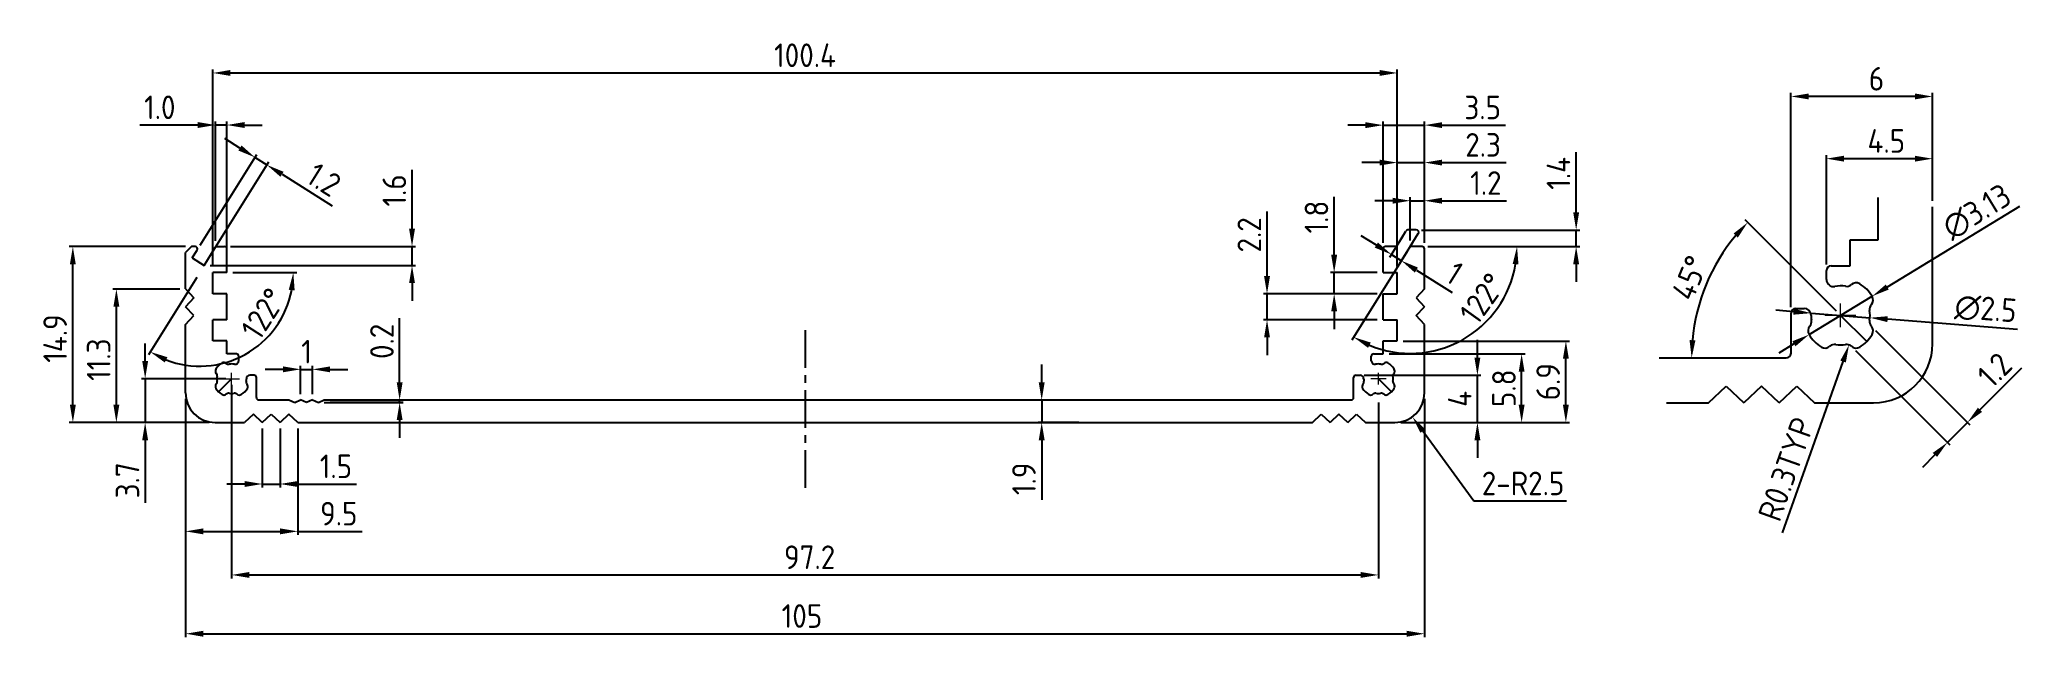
# Model space of a CAD drawing. Header units: millimetres. Extents: x 115 to 283, y 144 to 195.
import ezdxf

# ---------------------------------------------------------------- set-up
doc = ezdxf.new("R2010")
doc.units = ezdxf.units.MM
doc.header["$LTSCALE"] = 0.1
doc.linetypes.add('CENTER', pattern=[50.8, 31.75, -6.35, 6.35, -6.35])
doc.layers.get('0').update_dxf_attribs({"lineweight": 25})
doc.layers.add('图层1', color=7, linetype='Continuous', lineweight=20)
doc.styles.get("Standard").update_dxf_attribs({"font": 'isocp2.shx'})
doc.dimstyles.new('比例1.5-1', dxfattribs={"dimtxt": 2, "dimasz": 1.5, "dimexe": 0.3, "dimexo": 0.5, "dimgap": 0.5, "dimtad": 1, "dimdec": 3, "dimdsep": 46, "dimtxsty": 'Standard', "dimcen": 0, "dimclrd": 5, "dimclre": 5, "dimadec": 3, "dimazin": 2, "dimtfac": 1, "dimtdec": 3, "dimtmove": 0, "dimatfit": 3, "dimfxl": 0, "dimarcsym": 0})
doc.dimstyles.new('比例1.5-1$3', dxfattribs={"dimtxt": 2, "dimasz": 1.5, "dimexe": 0.3, "dimexo": 0.5, "dimgap": 0.5, "dimtad": 1, "dimtih": 1, "dimtoh": 1, "dimdec": 3, "dimdsep": 46, "dimtxsty": 'Standard', "dimcen": 0, "dimclrd": 5, "dimclre": 5, "dimadec": 3, "dimazin": 2, "dimtfac": 1, "dimtdec": 3, "dimtmove": 0, "dimatfit": 3, "dimfxl": 0, "dimarcsym": 0})
doc.dimstyles.new('比例1.5-1$4', dxfattribs={"dimtxt": 2, "dimasz": 1.5, "dimexe": 0.3, "dimexo": 0.5, "dimgap": 0.5, "dimtad": 1, "dimtih": 1, "dimtoh": 1, "dimdec": 3, "dimdsep": 46, "dimtxsty": 'Standard', "dimcen": 0, "dimclrd": 5, "dimclre": 5, "dimadec": 3, "dimazin": 2, "dimtfac": 1, "dimtdec": 3, "dimtofl": 0, "dimtmove": 0, "dimatfit": 3, "dimfxl": 0, "dimarcsym": 0})

# ---------------------------------------------------------------- blocks, each defined once
blk = doc.blocks.new('*D1')
at = {"layer": 'Defpoints', "color": 0}
for p in [(127, 165.02), (232, 165.02), (232, 144.63)]:
    blk.add_point(p, dxfattribs=at)
at = {"layer": '图层1', "color": 5, "lineweight": -2}
for p, q in [((127, 164.52), (127, 144.33)), ((232, 164.52), (232, 144.33)), ((128.5, 144.63), (230.5, 144.63))]:
    blk.add_line(p, q, dxfattribs=at)
at = {"layer": '图层1', "color": 5}
for points in [[(128.5, 144.88), (128.5, 144.38), (127, 144.63)], [(230.5, 144.88), (230.5, 144.38), (232, 144.63)]]:
    blk.add_solid(points, dxfattribs=at)
at = {"layer": '图层1', "color": 0, "insert": (179.24, 146.13), "char_height": 2, "attachment_point": 5}
blk.add_mtext('105', dxfattribs=at)
blk = doc.blocks.new('*D2')
at = {"layer": 'Defpoints', "color": 0}
for p in [(130.9, 166.22), (228.1, 164.72), (228.1, 149.61)]:
    blk.add_point(p, dxfattribs=at)
at = {"layer": '图层1', "color": 5, "lineweight": -2}
for p, q in [((130.9, 165.72), (130.9, 149.31)), ((228.1, 164.22), (228.1, 149.31)), ((132.4, 149.61), (226.6, 149.61))]:
    blk.add_line(p, q, dxfattribs=at)
at = {"layer": '图层1', "color": 5}
for points in [[(132.4, 149.86), (132.4, 149.36), (130.9, 149.61)], [(226.6, 149.86), (226.6, 149.36), (228.1, 149.61)]]:
    blk.add_solid(points, dxfattribs=at)
at = {"layer": '图层1', "color": 0, "insert": (179.89, 151.11), "char_height": 2, "attachment_point": 5}
blk.add_mtext('97.2', dxfattribs=at)
blk = doc.blocks.new('*D3')
at = {"layer": 'Defpoints', "color": 0}
for p in [(123.57, 166.22), (130.9, 166.22), (129.5, 162.52)]:
    blk.add_point(p, dxfattribs=at)
at = {"layer": '图层1', "color": 5, "lineweight": -2}
for p, q in [((123.57, 167.72), (123.57, 169.22)), ((130.4, 166.22), (123.27, 166.22)), ((123.57, 166.22), (123.57, 162.52)), ((129, 162.52), (123.27, 162.52)), ((123.57, 161.02), (123.57, 155.72))]:
    blk.add_line(p, q, dxfattribs=at)
at = {"layer": '图层1', "color": 5}
for points in [[(123.32, 167.72), (123.82, 167.72), (123.57, 166.22)], [(123.32, 161.02), (123.82, 161.02), (123.57, 162.52)]]:
    blk.add_solid(points, dxfattribs=at)
at = {"layer": '图层1', "color": 0, "insert": (122.07, 157.62), "char_height": 2, "attachment_point": 5, "rotation": 90}
blk.add_mtext('3.7', dxfattribs=at)
blk = doc.blocks.new('*D4')
at = {"layer": 'Defpoints', "color": 0}
for p in [(121.13, 173.82), (127, 173.82), (129.5, 162.52)]:
    blk.add_point(p, dxfattribs=at)
at = {"layer": '图层1', "color": 5, "lineweight": -2}
for p, q in [((126.5, 173.82), (120.83, 173.82)), ((121.13, 164.02), (121.13, 172.32)), ((129, 162.52), (120.83, 162.52))]:
    blk.add_line(p, q, dxfattribs=at)
at = {"layer": '图层1', "color": 5}
for points in [[(120.88, 172.32), (121.38, 172.32), (121.13, 173.82)], [(120.88, 164.02), (121.38, 164.02), (121.13, 162.52)]]:
    blk.add_solid(points, dxfattribs=at)
at = {"layer": '图层1', "color": 0, "insert": (119.63, 167.84), "char_height": 2, "attachment_point": 5, "rotation": 90}
blk.add_mtext('11.3', dxfattribs=at)
blk = doc.blocks.new('*D5')
at = {"layer": 'Defpoints', "color": 0}
for p in [(117.44, 177.42), (127.5, 177.42), (129.5, 162.52)]:
    blk.add_point(p, dxfattribs=at)
at = {"layer": '图层1', "color": 5, "lineweight": -2}
for p, q in [((127, 177.42), (117.14, 177.42)), ((117.44, 164.02), (117.44, 175.92)), ((129, 162.52), (117.14, 162.52))]:
    blk.add_line(p, q, dxfattribs=at)
at = {"layer": '图层1', "color": 5}
for points in [[(117.19, 175.92), (117.69, 175.92), (117.44, 177.42)], [(117.19, 164.02), (117.69, 164.02), (117.44, 162.52)]]:
    blk.add_solid(points, dxfattribs=at)
at = {"layer": '图层1', "color": 0, "insert": (115.94, 169.63), "char_height": 2, "attachment_point": 5, "rotation": 90}
blk.add_mtext('14.9', dxfattribs=at)
blk = doc.blocks.new('*D6')
at = {"layer": 'Defpoints', "color": 0}
for p in [(129.52, 187.71), (129.52, 177.4), (130.5, 175.22)]:
    blk.add_point(p, dxfattribs=at)
at = {"layer": '图层1', "color": 5, "lineweight": -2}
for p, q in [((128.02, 187.71), (123.11, 187.71)), ((129.52, 177.9), (129.52, 188.01)), ((130.5, 187.71), (129.52, 187.71)), ((130.5, 175.72), (130.5, 188.01)), ((132, 187.71), (133.5, 187.71))]:
    blk.add_line(p, q, dxfattribs=at)
at = {"layer": '图层1', "color": 5}
for points in [[(128.02, 187.96), (128.02, 187.46), (129.52, 187.71)], [(132, 187.96), (132, 187.46), (130.5, 187.71)]]:
    blk.add_solid(points, dxfattribs=at)
at = {"layer": '图层1', "color": 0, "insert": (124.81, 189.21), "char_height": 2, "attachment_point": 5}
blk.add_mtext('1.0', dxfattribs=at)
blk = doc.blocks.new('*D7')
at = {"layer": 'Defpoints', "color": 0}
for p in [(130.3, 177.42), (128.58, 175.82), (146.19, 175.82)]:
    blk.add_point(p, dxfattribs=at)
at = {"layer": '图层1', "color": 5, "lineweight": -2}
for p, q in [((146.19, 178.92), (146.19, 183.92)), ((130.8, 177.42), (146.49, 177.42)), ((146.19, 175.82), (146.19, 177.42)), ((129.08, 175.82), (146.49, 175.82)), ((146.19, 174.32), (146.19, 172.82))]:
    blk.add_line(p, q, dxfattribs=at)
at = {"layer": '图层1', "color": 5}
for points in [[(145.94, 178.92), (146.44, 178.92), (146.19, 177.42)], [(145.94, 174.32), (146.44, 174.32), (146.19, 175.82)]]:
    blk.add_solid(points, dxfattribs=at)
at = {"layer": '图层1', "color": 0, "insert": (144.69, 182.17), "char_height": 2, "attachment_point": 5, "rotation": 90}
blk.add_mtext('1.6', dxfattribs=at)
blk = doc.blocks.new('*D8')
at = {"layer": 'Defpoints', "color": 0}
for p in [(129.52, 177.33), (128.58, 175.82), (129.3, 175.22), (130.5, 175.22), (129.4, 167.38)]:
    blk.add_point(p, dxfattribs=at)
at = {"layer": '图层1', "color": 5, "lineweight": -2}
for p, q in [((131, 175.22), (136.43, 175.22)), ((127.94, 174.8), (123.84, 168.24))]:
    blk.add_line(p, q, dxfattribs=at)
blk.add_arc((128.2, 175.22), 7.93, 248.8522, 349.1478, dxfattribs=at)
at = {"layer": '图层1', "color": 5}
for points in [[(135.74, 173.76), (136.24, 173.71), (136.13, 175.22)], [(125.23, 167.6), (125.45, 168.05), (124, 168.5)]]:
    blk.add_solid(points, dxfattribs=at)
at = {"layer": '图层1', "color": 0, "insert": (133.6, 171.73), "char_height": 2, "attachment_point": 5, "rotation": 57.1287}
blk.add_mtext('122°', dxfattribs=at)
blk = doc.blocks.new('*D9')
at = {"layer": 'Defpoints', "color": 0}
for p in [(133.89, 184.33), (127.97, 177.12), (128.99, 176.48)]:
    blk.add_point(p, dxfattribs=at)
at = {"layer": '图层1', "color": 5, "lineweight": -2}
for p, q in [((128.23, 177.54), (133.03, 185.22)), ((131.6, 185.76), (130.33, 186.56)), ((129.25, 176.91), (134.05, 184.59)), ((132.88, 184.97), (133.89, 184.33)), ((135.17, 183.54), (139.42, 180.88))]:
    blk.add_line(p, q, dxfattribs=at)
at = {"layer": '图层1', "color": 5}
for points in [[(131.74, 185.98), (131.47, 185.55), (132.88, 184.97)], [(135.3, 183.75), (135.03, 183.33), (133.89, 184.33)]]:
    blk.add_solid(points, dxfattribs=at)
at = {"layer": '图层1', "color": 0, "insert": (138.72, 183.08), "char_height": 2, "attachment_point": 5, "rotation": 328}
blk.add_mtext('1.2', dxfattribs=at)
blk = doc.blocks.new('*D10')
at = {"layer": 'Defpoints', "color": 0}
for p in [(127, 165.02), (136.5, 162.52), (136.5, 153.3)]:
    blk.add_point(p, dxfattribs=at)
at = {"layer": '图层1', "color": 5, "lineweight": -2}
for p, q in [((127, 164.52), (127, 153)), ((136.5, 162.02), (136.5, 153)), ((128.5, 153.3), (135, 153.3)), ((136.5, 153.3), (141.97, 153.3))]:
    blk.add_line(p, q, dxfattribs=at)
at = {"layer": '图层1', "color": 5}
for points in [[(128.5, 153.55), (128.5, 153.05), (127, 153.3)], [(135, 153.55), (135, 153.05), (136.5, 153.3)]]:
    blk.add_solid(points, dxfattribs=at)
at = {"layer": '图层1', "color": 0, "insert": (139.98, 154.8), "char_height": 2, "attachment_point": 5}
blk.add_mtext('9.5', dxfattribs=at)
blk = doc.blocks.new('*D11')
at = {"layer": 'Defpoints', "color": 0}
for p in [(133.5, 162.52), (135, 162.52), (135, 157.31)]:
    blk.add_point(p, dxfattribs=at)
at = {"layer": '图层1', "color": 5, "lineweight": -2}
for p, q in [((133.5, 162.02), (133.5, 157.01)), ((135, 162.02), (135, 157.01)), ((132, 157.31), (130.5, 157.31)), ((133.5, 157.31), (135, 157.31)), ((136.5, 157.31), (141.48, 157.31))]:
    blk.add_line(p, q, dxfattribs=at)
at = {"layer": '图层1', "color": 5}
for points in [[(132, 157.56), (132, 157.06), (133.5, 157.31)], [(136.5, 157.56), (136.5, 157.06), (135, 157.31)]]:
    blk.add_solid(points, dxfattribs=at)
at = {"layer": '图层1', "color": 0, "insert": (139.74, 158.81), "char_height": 2, "attachment_point": 5}
blk.add_mtext('1.5', dxfattribs=at)
blk = doc.blocks.new('*D12')
at = {"layer": 'Defpoints', "color": 0}
for p in [(226.39, 166.52), (236.49, 166.52), (229.5, 162.52)]:
    blk.add_point(p, dxfattribs=at)
at = {"layer": '图层1', "color": 5, "lineweight": -2}
for p, q in [((236.49, 168.02), (236.49, 169.52)), ((226.89, 166.52), (236.79, 166.52)), ((236.49, 162.52), (236.49, 166.52)), ((230, 162.52), (236.79, 162.52)), ((236.49, 161.02), (236.49, 159.52))]:
    blk.add_line(p, q, dxfattribs=at)
at = {"layer": '图层1', "color": 5}
for points in [[(236.24, 168.02), (236.74, 168.02), (236.49, 166.52)], [(236.24, 161.02), (236.74, 161.02), (236.49, 162.52)]]:
    blk.add_solid(points, dxfattribs=at)
at = {"layer": '图层1', "color": 0, "insert": (234.99, 164.52), "char_height": 2, "attachment_point": 5, "rotation": 90}
blk.add_mtext('4', dxfattribs=at)
blk = doc.blocks.new('*D13')
at = {"layer": 'Defpoints', "color": 0}
for p in [(228.5, 168.32), (240.24, 168.32), (229.5, 162.52)]:
    blk.add_point(p, dxfattribs=at)
at = {"layer": '图层1', "color": 5, "lineweight": -2}
for p, q in [((229, 168.32), (240.54, 168.32)), ((240.24, 164.02), (240.24, 166.82)), ((230, 162.52), (240.54, 162.52))]:
    blk.add_line(p, q, dxfattribs=at)
at = {"layer": '图层1', "color": 5}
for points in [[(239.99, 166.82), (240.49, 166.82), (240.24, 168.32)], [(239.99, 164.02), (240.49, 164.02), (240.24, 162.52)]]:
    blk.add_solid(points, dxfattribs=at)
at = {"layer": '图层1', "color": 0, "insert": (238.74, 165.42), "char_height": 2, "attachment_point": 5, "rotation": 90}
blk.add_mtext('5.8', dxfattribs=at)
blk = doc.blocks.new('*D14')
at = {"layer": 'Defpoints', "color": 0}
for p in [(229.7, 169.42), (243.99, 169.42), (229.5, 162.52)]:
    blk.add_point(p, dxfattribs=at)
at = {"layer": '图层1', "color": 5, "lineweight": -2}
for p, q in [((230.2, 169.42), (244.29, 169.42)), ((243.99, 164.02), (243.99, 167.92)), ((230, 162.52), (244.29, 162.52))]:
    blk.add_line(p, q, dxfattribs=at)
at = {"layer": '图层1', "color": 5}
for points in [[(243.74, 167.92), (244.24, 167.92), (243.99, 169.42)], [(243.74, 164.02), (244.24, 164.02), (243.99, 162.52)]]:
    blk.add_solid(points, dxfattribs=at)
at = {"layer": '图层1', "color": 0, "insert": (242.49, 165.97), "char_height": 2, "attachment_point": 5, "rotation": 90}
blk.add_mtext('6.9', dxfattribs=at)
blk = doc.blocks.new('*D15')
at = {"layer": 'Defpoints', "color": 0}
for p in [(218.66, 173.42), (228.5, 173.42), (228.5, 171.22)]:
    blk.add_point(p, dxfattribs=at)
at = {"layer": '图层1', "color": 5, "lineweight": -2}
for p, q in [((218.66, 174.92), (218.66, 180.4)), ((228, 173.42), (218.36, 173.42)), ((218.66, 171.22), (218.66, 173.42)), ((228, 171.22), (218.36, 171.22)), ((218.66, 169.72), (218.66, 168.22))]:
    blk.add_line(p, q, dxfattribs=at)
at = {"layer": '图层1', "color": 5}
for points in [[(218.41, 174.92), (218.91, 174.92), (218.66, 173.42)], [(218.41, 169.72), (218.91, 169.72), (218.66, 171.22)]]:
    blk.add_solid(points, dxfattribs=at)
at = {"layer": '图层1', "color": 0, "insert": (217.16, 178.41), "char_height": 2, "attachment_point": 5, "rotation": 90}
blk.add_mtext('2.2', dxfattribs=at)
blk = doc.blocks.new('*D16')
at = {"layer": 'Defpoints', "color": 0}
for p in [(224.35, 175.22), (228.5, 175.22), (228.5, 173.42)]:
    blk.add_point(p, dxfattribs=at)
at = {"layer": '图层1', "color": 5, "lineweight": -2}
for p, q in [((224.35, 176.72), (224.35, 181.62)), ((228, 175.22), (224.05, 175.22)), ((224.35, 173.42), (224.35, 175.22)), ((228, 173.42), (224.05, 173.42)), ((224.35, 171.92), (224.35, 170.42))]:
    blk.add_line(p, q, dxfattribs=at)
at = {"layer": '图层1', "color": 5}
for points in [[(224.1, 176.72), (224.6, 176.72), (224.35, 175.22)], [(224.1, 171.92), (224.6, 171.92), (224.35, 173.42)]]:
    blk.add_solid(points, dxfattribs=at)
at = {"layer": '图层1', "color": 0, "insert": (222.85, 179.92), "char_height": 2, "attachment_point": 5, "rotation": 90}
blk.add_mtext('1.8', dxfattribs=at)
blk = doc.blocks.new('*D17')
at = {"layer": 'Defpoints', "color": 0}
for p in [(230.8, 181.3), (230.8, 177.42), (232, 177.22)]:
    blk.add_point(p, dxfattribs=at)
at = {"layer": '图层1', "color": 5, "lineweight": -2}
for p, q in [((229.3, 181.3), (227.8, 181.3)), ((230.8, 177.92), (230.8, 181.6)), ((230.8, 181.3), (232, 181.3)), ((232, 177.72), (232, 181.6)), ((233.5, 181.3), (238.97, 181.3))]:
    blk.add_line(p, q, dxfattribs=at)
at = {"layer": '图层1', "color": 5}
for points in [[(229.3, 181.55), (229.3, 181.05), (230.8, 181.3)], [(233.5, 181.55), (233.5, 181.05), (232, 181.3)]]:
    blk.add_solid(points, dxfattribs=at)
at = {"layer": '图层1', "color": 0, "insert": (237.21, 182.8), "char_height": 2, "attachment_point": 5}
blk.add_mtext('1.2', dxfattribs=at)
blk = doc.blocks.new('*D18')
at = {"layer": 'Defpoints', "color": 0}
for p in [(229.7, 184.53), (232, 177.22), (229.7, 175.22)]:
    blk.add_point(p, dxfattribs=at)
at = {"layer": '图层1', "color": 5, "lineweight": -2}
for p, q in [((228.2, 184.53), (226.7, 184.53)), ((229.7, 175.72), (229.7, 184.83)), ((229.7, 184.53), (232, 184.53)), ((232, 177.72), (232, 184.83)), ((233.5, 184.53), (238.93, 184.53))]:
    blk.add_line(p, q, dxfattribs=at)
at = {"layer": '图层1', "color": 5}
for points in [[(228.2, 184.78), (228.2, 184.28), (229.7, 184.53)], [(233.5, 184.78), (233.5, 184.28), (232, 184.53)]]:
    blk.add_solid(points, dxfattribs=at)
at = {"layer": '图层1', "color": 0, "insert": (236.97, 186.03), "char_height": 2, "attachment_point": 5}
blk.add_mtext('2.3', dxfattribs=at)
blk = doc.blocks.new('*D19')
at = {"layer": 'Defpoints', "color": 0}
for p in [(228.5, 187.7), (228.5, 177.22), (232, 177.22)]:
    blk.add_point(p, dxfattribs=at)
at = {"layer": '图层1', "color": 5, "lineweight": -2}
for p, q in [((227, 187.7), (225.5, 187.7)), ((228.5, 177.72), (228.5, 188)), ((228.5, 187.7), (232, 187.7)), ((232, 177.72), (232, 188)), ((233.5, 187.7), (238.88, 187.7))]:
    blk.add_line(p, q, dxfattribs=at)
at = {"layer": '图层1', "color": 5}
for points in [[(227, 187.95), (227, 187.45), (228.5, 187.7)], [(233.5, 187.95), (233.5, 187.45), (232, 187.7)]]:
    blk.add_solid(points, dxfattribs=at)
at = {"layer": '图层1', "color": 0, "insert": (236.94, 189.2), "char_height": 2, "attachment_point": 5}
blk.add_mtext('3.5', dxfattribs=at)
blk = doc.blocks.new('*D20')
at = {"layer": 'Defpoints', "color": 0}
for p in [(231.26, 178.82), (244.86, 178.82), (231.8, 177.42)]:
    blk.add_point(p, dxfattribs=at)
at = {"layer": '图层1', "color": 5, "lineweight": -2}
for p, q in [((244.86, 180.32), (244.86, 185.42)), ((231.76, 178.82), (245.16, 178.82)), ((244.86, 177.42), (244.86, 178.82)), ((232.3, 177.42), (245.16, 177.42)), ((244.86, 175.92), (244.86, 174.42))]:
    blk.add_line(p, q, dxfattribs=at)
at = {"layer": '图层1', "color": 5}
for points in [[(244.61, 180.32), (245.11, 180.32), (244.86, 178.82)], [(244.61, 175.92), (245.11, 175.92), (244.86, 177.42)]]:
    blk.add_solid(points, dxfattribs=at)
at = {"layer": '图层1', "color": 0, "insert": (243.36, 183.62), "char_height": 2, "attachment_point": 5, "rotation": 90}
blk.add_mtext('1.4', dxfattribs=at)
blk = doc.blocks.new('*D21')
at = {"layer": 'Defpoints', "color": 0}
for p in [(229.7, 192.12), (129.3, 175.22), (229.7, 175.22)]:
    blk.add_point(p, dxfattribs=at)
at = {"layer": '图层1', "color": 5, "lineweight": -2}
for p, q in [((129.3, 175.72), (129.3, 192.42)), ((130.8, 192.12), (228.2, 192.12)), ((229.7, 175.72), (229.7, 192.42))]:
    blk.add_line(p, q, dxfattribs=at)
at = {"layer": '图层1', "color": 5}
for points in [[(130.8, 192.37), (130.8, 191.87), (129.3, 192.12)], [(228.2, 192.37), (228.2, 191.87), (229.7, 192.12)]]:
    blk.add_solid(points, dxfattribs=at)
at = {"layer": '图层1', "color": 0, "insert": (179.5, 193.62), "char_height": 2, "attachment_point": 5}
blk.add_mtext('100.4', dxfattribs=at)
blk = doc.blocks.new('*D22')
at = {"layer": 'Defpoints', "color": 0}
for p in [(203.54, 164.42), (199.56, 162.52), (203.22, 162.52)]:
    blk.add_point(p, dxfattribs=at)
at = {"layer": '图层1', "color": 5, "lineweight": -2}
for p, q in [((199.56, 165.92), (199.56, 167.42)), ((203.04, 164.42), (199.26, 164.42)), ((199.56, 164.42), (199.56, 162.52)), ((202.72, 162.52), (199.26, 162.52)), ((199.56, 161.02), (199.56, 155.98))]:
    blk.add_line(p, q, dxfattribs=at)
at = {"layer": '图层1', "color": 5}
for points in [[(199.31, 165.92), (199.81, 165.92), (199.56, 164.42)], [(199.31, 161.02), (199.81, 161.02), (199.56, 162.52)]]:
    blk.add_solid(points, dxfattribs=at)
at = {"layer": '图层1', "color": 0, "insert": (198.06, 157.75), "char_height": 2, "attachment_point": 5, "rotation": 90}
blk.add_mtext('1.9', dxfattribs=at)
blk = doc.blocks.new('*D23')
at = {"layer": 'Defpoints', "color": 0}
for p in [(137.75, 167.02), (136.75, 164.42), (137.75, 164.42)]:
    blk.add_point(p, dxfattribs=at)
at = {"layer": '图层1', "color": 5, "lineweight": -2}
for p, q in [((135.25, 167.02), (133.75, 167.02)), ((136.75, 164.92), (136.75, 167.32)), ((136.75, 167.02), (137.75, 167.02)), ((137.75, 164.92), (137.75, 167.32)), ((139.25, 167.02), (140.75, 167.02))]:
    blk.add_line(p, q, dxfattribs=at)
at = {"layer": '图层1', "color": 5}
for points in [[(135.25, 167.27), (135.25, 166.77), (136.75, 167.02)], [(139.25, 167.27), (139.25, 166.77), (137.75, 167.02)]]:
    blk.add_solid(points, dxfattribs=at)
at = {"layer": '图层1', "color": 0, "insert": (137.25, 168.52), "char_height": 2, "attachment_point": 5}
blk.add_mtext('1', dxfattribs=at)
blk = doc.blocks.new('*D24')
at = {"layer": 'Defpoints', "color": 0}
for p in [(138.25, 164.22), (138.75, 164.42), (145.14, 164.42)]:
    blk.add_point(p, dxfattribs=at)
at = {"layer": '图层1', "color": 5, "lineweight": -2}
for p, q in [((145.14, 165.92), (145.14, 171.35)), ((138.75, 164.22), (145.44, 164.22)), ((139.25, 164.42), (145.44, 164.42)), ((145.14, 164.22), (145.14, 164.42)), ((145.14, 162.72), (145.14, 161.22))]:
    blk.add_line(p, q, dxfattribs=at)
at = {"layer": '图层1', "color": 5}
for points in [[(144.89, 165.92), (145.39, 165.92), (145.14, 164.42)], [(144.89, 162.72), (145.39, 162.72), (145.14, 164.22)]]:
    blk.add_solid(points, dxfattribs=at)
at = {"layer": '图层1', "color": 0, "insert": (143.64, 169.39), "char_height": 2, "attachment_point": 5, "rotation": 90}
blk.add_mtext('0.2', dxfattribs=at)
blk = doc.blocks.new('*D25')
at = {"layer": 'Defpoints', "color": 0}
for p in [(266.07, 184.86), (275.07, 180.79), (266.07, 175.39)]:
    blk.add_point(p, dxfattribs=at)
at = {"layer": '图层1', "color": 5, "lineweight": -2}
for p, q in [((266.07, 175.89), (266.07, 185.16)), ((275.07, 181.29), (275.07, 185.16)), ((273.57, 184.86), (267.57, 184.86))]:
    blk.add_line(p, q, dxfattribs=at)
at = {"layer": '图层1', "color": 5}
for points in [[(267.57, 185.11), (267.57, 184.61), (266.07, 184.86)], [(273.57, 185.11), (273.57, 184.61), (275.07, 184.86)]]:
    blk.add_solid(points, dxfattribs=at)
at = {"layer": '图层1', "color": 0, "insert": (271.15, 186.36), "char_height": 2, "attachment_point": 5}
blk.add_mtext('4.5', dxfattribs=at)
blk = doc.blocks.new('*D26')
at = {"layer": 'Defpoints', "color": 0}
for p in [(263.07, 190.13), (275.07, 180.79), (263.07, 171.79)]:
    blk.add_point(p, dxfattribs=at)
at = {"layer": '图层1', "color": 5, "lineweight": -2}
for p, q in [((263.07, 172.29), (263.07, 190.43)), ((275.07, 181.29), (275.07, 190.43)), ((273.57, 190.13), (264.57, 190.13))]:
    blk.add_line(p, q, dxfattribs=at)
at = {"layer": '图层1', "color": 5}
for points in [[(264.57, 190.38), (264.57, 189.88), (263.07, 190.13)], [(273.57, 190.38), (273.57, 189.88), (275.07, 190.13)]]:
    blk.add_solid(points, dxfattribs=at)
at = {"layer": '图层1', "color": 0, "insert": (270.32, 191.63), "char_height": 2, "attachment_point": 5}
blk.add_mtext('6', dxfattribs=at)
blk = doc.blocks.new('*D27')
at = {"layer": 'Defpoints', "color": 0}
for p in [(229.5, 165.02), (230.97, 163.01)]:
    blk.add_point(p, dxfattribs=at)
at = {"layer": '图层1', "color": 5, "lineweight": -2}
for p, q in [((236.2, 155.86), (231.86, 161.79)), ((244.03, 155.86), (236.2, 155.86))]:
    blk.add_line(p, q, dxfattribs=at)
at = {"layer": '图层1', "color": 5}
blk.add_solid([(232.06, 161.94), (231.66, 161.65), (230.97, 163.01)], dxfattribs=at)
at = {"layer": '图层1', "color": 0, "insert": (240.36, 157.36), "char_height": 2, "attachment_point": 5}
blk.add_mtext('2-R2.5', dxfattribs=at)
blk = doc.blocks.new('*D31')
at = {"layer": 'Defpoints', "color": 0}
for p in [(230.44, 178.73), (231.28, 178.2), (230.05, 176.22)]:
    blk.add_point(p, dxfattribs=at)
at = {"layer": '图层1', "color": 5, "lineweight": -2}
for p, q in [((227.93, 177.54), (226.65, 178.34)), ((230.17, 178.31), (229.04, 176.5)), ((229.2, 176.75), (230.05, 176.22)), ((231.02, 177.78), (229.89, 175.97)), ((231.32, 175.43), (234.35, 173.53))]:
    blk.add_line(p, q, dxfattribs=at)
at = {"layer": '图层1', "color": 5}
for points in [[(228.06, 177.76), (227.79, 177.33), (229.2, 176.75)], [(231.45, 175.64), (231.19, 175.21), (230.05, 176.22)]]:
    blk.add_solid(points, dxfattribs=at)
at = {"layer": '图层1', "color": 0, "insert": (234.56, 175.17), "char_height": 2, "attachment_point": 5, "rotation": 328}
blk.add_mtext('1', dxfattribs=at)
blk = doc.blocks.new('*D32')
at = {"layer": 'Defpoints', "color": 0}
for p in [(231.48, 178.52), (230.8, 177.42), (230.8, 177.42), (231.8, 177.42), (232.16, 168.48)]:
    blk.add_point(p, dxfattribs=at)
at = {"layer": '图层1', "color": 5, "lineweight": -2}
for p, q in [((230.53, 177), (225.84, 169.5)), ((232.3, 177.42), (240.15, 177.42))]:
    blk.add_line(p, q, dxfattribs=at)
blk.add_arc((230.8, 177.42), 9.05, 247.5074, 350.4926, dxfattribs=at)
at = {"layer": '图层1', "color": 5}
for points in [[(239.48, 175.95), (239.97, 175.91), (239.85, 177.42)], [(227.22, 168.84), (227.45, 169.29), (226, 169.75)]]:
    blk.add_solid(points, dxfattribs=at)
at = {"layer": '图层1', "color": 0, "insert": (236.93, 173.02), "char_height": 2, "attachment_point": 5, "rotation": 54.3444}
blk.add_mtext('122°', dxfattribs=at)
blk = doc.blocks.new('*D33')
at = {"layer": 'Defpoints', "color": 0}
for p in [(256.82, 176.1), (267.27, 171.59), (269.49, 169.37), (251.91, 167.99), (262.67, 167.99)]:
    blk.add_point(p, dxfattribs=at)
at = {"layer": '图层1', "color": 5, "lineweight": -2}
blk.add_line((266.92, 171.94), (259.19, 179.67), dxfattribs=at)
blk.add_arc((270.87, 167.99), 16.23, 140.2985, 174.7015, dxfattribs=at)
at = {"layer": '图层1', "color": 5}
for points in [[(258.2, 178.52), (258.57, 178.18), (259.4, 179.46)], [(254.97, 169.47), (254.47, 169.5), (254.65, 167.99)]]:
    blk.add_solid(points, dxfattribs=at)
at = {"layer": '图层1', "color": 0, "insert": (254.5, 174.77), "char_height": 2, "attachment_point": 5, "rotation": 67.5}
blk.add_mtext('45°', dxfattribs=at)
blk = doc.blocks.new('*D34')
at = {"layer": 'Defpoints', "color": 0}
for p in [(264.78, 171.78), (269.77, 171.39)]:
    blk.add_point(p, dxfattribs=at)
at = {"layer": '图层1', "color": 5, "lineweight": -2}
for p, q in [((263.29, 171.9), (261.79, 172.02)), ((264.78, 171.78), (269.77, 171.39)), ((282.28, 170.4), (271.26, 171.27))]:
    blk.add_line(p, q, dxfattribs=at)
at = {"layer": '图层1', "color": 5}
for points in [[(263.31, 172.15), (263.27, 171.65), (264.78, 171.78)], [(271.28, 171.52), (271.24, 171.02), (269.77, 171.39)]]:
    blk.add_solid(points, dxfattribs=at)
at = {"layer": '图层1', "color": 0, "insert": (279.57, 172.12), "char_height": 2, "attachment_point": 5, "rotation": 355.4901}
blk.add_mtext('∅2.5', dxfattribs=at)
blk = doc.blocks.new('*D35')
at = {"layer": 'Defpoints', "color": 0}
for p in [(269.95, 173.21), (264.6, 169.96)]:
    blk.add_point(p, dxfattribs=at)
at = {"layer": '图层1', "color": 5, "lineweight": -2}
for p, q in [((282.45, 180.81), (271.23, 173.99)), ((264.6, 169.96), (269.95, 173.21)), ((263.32, 169.18), (262.03, 168.4))]:
    blk.add_line(p, q, dxfattribs=at)
at = {"layer": '图层1', "color": 5}
for points in [[(271.1, 174.2), (271.36, 173.78), (269.95, 173.21)], [(263.19, 169.4), (263.45, 168.97), (264.6, 169.96)]]:
    blk.add_solid(points, dxfattribs=at)
at = {"layer": '图层1', "color": 0, "insert": (278.82, 180.36), "char_height": 2, "attachment_point": 5, "rotation": 31.2814}
blk.add_mtext('∅3.13', dxfattribs=at)
blk = doc.blocks.new('*D36')
at = {"layer": 'Defpoints', "color": 0}
for p in [(267.79, 168.53), (267.99, 169.1)]:
    blk.add_point(p, dxfattribs=at)
at = {"layer": '图层1', "color": 5, "lineweight": -2}
blk.add_line((262.35, 153.18), (267.49, 167.68), dxfattribs=at)
at = {"layer": '图层1', "color": 5}
blk.add_solid([(267.25, 167.76), (267.72, 167.6), (267.99, 169.1)], dxfattribs=at)
at = {"layer": '图层1', "color": 0, "insert": (262.67, 158.58), "char_height": 2, "attachment_point": 5, "rotation": 70.4866}
blk.add_mtext('R0.3TYP', dxfattribs=at)
blk = doc.blocks.new('*D37')
at = {"layer": 'Defpoints', "color": 0}
for p in [(269.88, 170.67), (268.19, 168.98), (278.03, 162.53)]:
    blk.add_point(p, dxfattribs=at)
at = {"layer": '图层1', "color": 5, "lineweight": -2}
for p, q in [((270.24, 170.32), (278.24, 162.32)), ((268.54, 168.62), (276.54, 160.62)), ((279.09, 163.59), (282.64, 167.14)), ((276.33, 160.83), (278.03, 162.53)), ((275.27, 159.77), (274.21, 158.71))]:
    blk.add_line(p, q, dxfattribs=at)
at = {"layer": '图层1', "color": 5}
for points in [[(278.91, 163.77), (279.26, 163.41), (278.03, 162.53)], [(275.09, 159.95), (275.45, 159.6), (276.33, 160.83)]]:
    blk.add_solid(points, dxfattribs=at)
at = {"layer": '图层1', "color": 0, "insert": (280.33, 166.96), "char_height": 2, "attachment_point": 5, "rotation": 45}
blk.add_mtext('1.2', dxfattribs=at)

msp = doc.modelspace()

# ---------------------------------------------------------------- linework, layer by layer
for p, q in [((270.4733, 177.9866), (270.4733, 181.5866)), ((275.0733, 169.1866), (275.0733, 180.7866)), ((229.6206, 177.4247), (230.4366, 178.7307)), ((231.3138, 178.8247), (230.6063, 178.8247)), ((230.7998, 177.4247), (231.4834, 178.5187)), ((127.4998, 177.4247), (126.9998, 176.9247)), ((126.9998, 173.8247), (126.9998, 176.9247)), ((127.8, 177.4247), (127.4998, 177.4247)), ((127.5583, 176.4606), (127.9696, 177.1187)), ((128.576, 175.8247), (129.517, 177.3307)), ((129.6866, 177.4247), (130.2998, 177.4247)), ((130.4998, 175.2247), (130.4998, 177.2247)), ((228.4998, 175.2247), (228.4998, 177.2247)), ((229.6206, 177.4247), (228.6998, 177.4247)), ((231.7998, 177.4247), (230.7998, 177.4247)), ((231.9998, 173.8247), (231.9998, 177.2247)), ((268.0733, 177.9866), (270.4733, 177.9866)), ((268.0733, 175.7866), (268.0733, 177.9866)), ((127.5583, 176.4606), (128.576, 175.8247)), ((129.2998, 173.4247), (129.2998, 175.2247)), ((130.4998, 175.2247), (129.2998, 175.2247)), ((228.4998, 175.2247), (229.6998, 175.2247)), ((229.6998, 173.4247), (229.6998, 175.2247)), ((266.0733, 174.628), (266.0733, 175.3866)), ((266.4733, 175.7866), (268.0733, 175.7866)), ((126.9998, 173.8247), (127.6998, 173.0747)), ((130.4998, 173.4247), (129.2998, 173.4247)), ((130.4998, 171.2247), (130.4998, 173.4247)), ((228.4998, 171.2247), (228.4998, 173.4247)), ((228.4998, 173.4247), (229.6998, 173.4247)), ((231.9998, 173.8247), (231.2998, 173.0747)), ((127.6998, 173.0747), (126.9998, 172.3247)), ((127.6998, 171.5747), (126.9998, 172.3247)), ((231.2998, 173.0747), (231.9998, 172.3247)), ((231.2998, 171.5747), (231.9998, 172.3247)), ((263.0733, 168.3866), (263.0733, 171.7866)), ((263.4733, 172.1866), (264.1733, 172.1866)), ((126.9998, 170.8247), (127.6998, 171.5747)), ((126.9998, 165.0247), (126.9998, 170.8247)), ((129.2998, 169.4247), (129.2998, 171.2247)), ((130.4998, 171.2247), (129.2998, 171.2247)), ((228.4998, 171.2247), (229.6998, 171.2247)), ((229.6998, 169.4247), (229.6998, 171.2247)), ((231.9998, 170.8247), (231.2998, 171.5747)), ((231.9998, 165.0247), (231.9998, 170.8247)), ((130.4998, 169.4247), (129.2998, 169.4247)), ((130.4998, 169.4247), (129.2998, 169.4247)), ((130.4998, 168.3247), (130.4998, 169.4247)), ((130.4998, 168.3247), (130.4998, 169.4247)), ((131.2998, 168.3247), (130.4998, 168.3247)), ((227.6998, 168.3247), (228.4998, 168.3247)), ((228.4998, 168.3247), (228.4998, 169.4247)), ((228.4998, 169.4247), (229.6998, 169.4247)), ((131.4998, 167.7454), (131.4998, 168.1247)), ((227.4998, 167.7454), (227.4998, 168.1247)), ((251.9064, 167.9866), (262.6733, 167.9866)), ((132.7998, 166.5247), (132.4498, 166.5247)), ((132.9998, 164.6247), (132.9998, 166.3247)), ((225.9998, 164.6247), (225.9998, 166.3247)), ((226.1998, 166.5247), (226.5498, 166.5247)), ((256.0733, 164.1866), (257.5733, 165.5866)), ((257.5733, 165.5866), (259.0733, 164.1866)), ((260.5733, 165.5866), (259.0733, 164.1866)), ((262.0733, 164.1866), (260.5733, 165.5866)), ((262.0733, 164.1866), (263.5733, 165.5866)), ((263.5733, 165.5866), (265.0733, 164.1866)), ((133.1998, 164.4247), (135.7498, 164.4247)), ((135.7498, 164.4247), (136.2498, 164.2247)), ((136.2498, 164.2247), (136.7498, 164.4247)), ((137.2498, 164.2247), (136.7498, 164.4247)), ((137.7498, 164.4247), (137.2498, 164.2247)), ((137.7498, 164.4247), (138.2498, 164.2247)), ((138.2498, 164.2247), (138.7498, 164.4247)), ((138.7498, 164.4247), (225.7998, 164.4247)), ((231.5182, 163.5133), (231.5028, 163.5288)), ((252.5191, 164.1866), (256.0733, 164.1866)), ((265.0733, 164.1866), (270.0733, 164.1866)), ((129.4998, 162.5247), (131.9998, 162.5247)), ((132.7498, 163.2247), (131.9998, 162.5247)), ((133.4998, 162.5247), (132.7498, 163.2247)), ((133.4998, 162.5247), (134.2498, 163.2247)), ((134.2498, 163.2247), (134.9998, 162.5247)), ((135.7498, 163.2247), (134.9998, 162.5247)), ((136.4998, 162.5247), (135.7498, 163.2247)), ((136.4998, 162.5247), (222.4998, 162.5247)), ((222.4998, 162.5247), (223.2498, 163.2247)), ((223.2498, 163.2247), (223.9998, 162.5247)), ((224.7498, 163.2247), (223.9998, 162.5247)), ((225.4998, 162.5247), (224.7498, 163.2247)), ((225.4998, 162.5247), (226.2498, 163.2247)), ((226.2498, 163.2247), (226.9998, 162.5247)), ((226.9998, 162.5247), (229.4998, 162.5247)), ((230.8111, 162.8062), (230.7548, 162.8626))]:
    msp.add_line(p, q)
at = {"color": 1, "linetype": 'CENTER'}
for p, q in [((179.4998, 170.325), (179.4998, 156.4775)), ((269.4865, 169.3733), (267.2733, 171.5866)), ((129.7931, 165.1181), (130.8998, 166.2247)), ((229.2064, 165.1181), (228.0998, 166.2247))]:
    msp.add_line(p, q, dxfattribs=at)
for centre, radius, start, end in [((230.6063, 178.6247), 0.2, 90, 148), ((231.3138, 178.6247), 0.2, 328, 90), ((127.8, 177.2247), 0.2, 328, 90), ((129.6866, 177.2247), 0.2, 90, 148), ((130.2998, 177.2247), 0.2, 0, 90), ((228.6998, 177.2247), 0.2, 90, 180), ((231.7998, 177.2247), 0.2, 0, 90), ((266.4733, 175.3866), 0.4, 90, 180), ((266.6733, 174.628), 0.6, 180, 281.159937), ((267.2733, 171.5866), 2.5, 80.452925, 101.159937), ((267.7874, 174.6437), 0.6, 260.452925, 311.779616), ((268.5869, 173.7488), 0.6, 58.718637, 131.779616), ((267.2733, 171.5866), 3.13, 31.281363, 58.718637), ((263.4733, 171.7866), 0.4, 90, 180), ((264.1733, 171.5866), 0.6, 0, 90), ((270.3303, 172.1008), 0.6, 138.220384, 189.547075), ((267.2733, 171.5866), 2.5, 350.452925, 9.547075), ((269.4355, 172.9003), 0.6, 318.220384, 31.281363), ((265.111, 170.2729), 0.6, 138.220384, 211.281363), ((264.2162, 171.0724), 0.6, 318.220384, 9.547075), ((267.2733, 171.5866), 2.5, 180, 189.547075), ((270.3303, 171.0724), 0.6, 170.452925, 221.779616), ((269.4355, 170.2729), 0.6, 328.718637, 41.779616), ((131.2998, 168.1247), 0.2, 360, 90), ((227.6998, 168.1247), 0.2, 90, 180), ((262.6733, 168.3866), 0.4, 270, 0), ((267.2733, 171.5866), 3.13, 211.281363, 238.718637), ((265.9596, 169.4244), 0.6, 238.718637, 311.779616), ((266.7591, 168.5295), 0.6, 80.452925, 131.779616), ((267.2733, 171.5866), 2.5, 260.452925, 279.547075), ((267.7874, 168.5295), 0.6, 48.220384, 99.547075), ((268.5869, 169.4244), 0.6, 228.220384, 301.281363), ((267.2733, 171.5866), 3.13, 301.281363, 328.718637), ((270.0733, 169.1866), 5, 270, 360), ((129.8186, 166.8815), 0.3, 148.718637, 221.779616), ((130.8998, 166.2247), 1.565, 121.281363, 148.718637), ((129.3712, 166.4818), 0.3, 350.452925, 41.779616), ((130.2429, 167.3058), 0.3, 48.220384, 121.281363), ((130.6427, 167.7532), 0.3, 228.220384, 279.547075), ((130.8998, 166.2247), 1.25, 78.840063, 99.547075), ((131.1998, 167.7454), 0.3, 258.840063, 360), ((227.7998, 167.7454), 0.3, 180, 281.159937), ((228.0998, 166.2247), 1.25, 80.452925, 101.159937), ((228.3568, 167.7532), 0.3, 260.452925, 311.779616), ((228.7566, 167.3058), 0.3, 58.718637, 131.779616), ((228.0998, 166.2247), 1.565, 31.281363, 58.718637), ((229.6283, 166.4818), 0.3, 138.220384, 189.547075), ((229.1809, 166.8815), 0.3, 318.220384, 31.281363), ((129.4998, 165.0247), 2.5, 180, 270), ((129.8186, 165.5679), 0.3, 138.220384, 211.281363), ((130.8998, 166.2247), 1.565, 211.281363, 238.718637), ((129.3712, 165.9676), 0.3, 318.220384, 9.547075), ((130.8998, 166.2247), 1.25, 170.452925, 189.547075), ((130.6427, 164.6962), 0.3, 80.452925, 131.779616), ((130.8998, 166.2247), 1.25, 260.452925, 279.547075), ((131.1568, 164.6962), 0.3, 48.220384, 99.547075), ((130.8998, 166.2247), 1.565, 301.281363, 328.718637), ((132.4283, 165.9676), 0.3, 170.452925, 221.779616), ((130.8998, 166.2247), 1.25, 350.452925, 0), ((132.4498, 166.2247), 0.3, 90, 180), ((131.9809, 165.5679), 0.3, 328.718637, 41.779616), ((132.7998, 166.3247), 0.2, 0, 90), ((226.1998, 166.3247), 0.2, 90, 180), ((226.5498, 166.2247), 0.3, 0, 90), ((227.0186, 165.5679), 0.3, 138.220384, 211.281363), ((228.0998, 166.2247), 1.565, 211.281363, 238.718637), ((226.5712, 165.9676), 0.3, 318.220384, 9.547075), ((228.0998, 166.2247), 1.25, 180, 189.547075), ((227.8427, 164.6962), 0.3, 80.452925, 131.779616), ((228.0998, 166.2247), 1.25, 260.452925, 279.547075), ((228.3568, 164.6962), 0.3, 48.220384, 99.547075), ((228.0998, 166.2247), 1.565, 301.281363, 328.718637), ((229.6283, 165.9676), 0.3, 170.452925, 221.779616), ((228.0998, 166.2247), 1.25, 350.452925, 9.547075), ((229.1809, 165.5679), 0.3, 328.718637, 41.779616), ((229.4998, 165.0247), 2.5, 270, 360), ((130.2429, 165.1436), 0.3, 238.718637, 311.779616), ((131.5566, 165.1436), 0.3, 228.220384, 301.281363), ((133.1998, 164.6247), 0.2, 180, 270), ((225.7998, 164.6247), 0.2, 270, 0), ((227.4429, 165.1436), 0.3, 238.718637, 311.779616), ((228.7566, 165.1436), 0.3, 228.220384, 301.281363)]:
    msp.add_arc(centre, radius, start, end)
at = {"layer": '图层1', "color": 1, "linetype": 'CENTER'}
for p, q in [((267.2733, 170.585), (267.2733, 172.5881)), ((268.5786, 171.5866), (265.9679, 171.5866)), ((130.8998, 165.7239), (130.8998, 166.7255)), ((228.0998, 165.7239), (228.0998, 166.7255)), ((130.2471, 166.2247), (131.5524, 166.2247)), ((228.7524, 166.2247), (227.4471, 166.2247))]:
    msp.add_line(p, q, dxfattribs=at)

# ---------------------------------------------------------------- dimensions: what is measured, and where the dimension line sits
at = {"layer": '图层1'}
dim = msp.add_linear_dim(base=(229.6998, 192.12), p1=(129.2998, 175.2247), p2=(229.6998, 175.2247), dimstyle='比例1.5-1', dxfattribs=at)
dim.commit()
dim.dimension.update_dxf_attribs({"geometry": '*D21', "text_midpoint": (179.4998, 193.62)})
for base, p2, picture, middle in [((263.0733, 190.1334), (263.0733, 171.7866), '*D26', (270.3188, 190.1334)), ((266.0733, 184.8618), (266.0733, 175.3866), '*D25', (271.1548, 184.8618))]:
    dim = msp.add_linear_dim(base=base, p1=(275.0733, 180.7866), p2=p2, dimstyle='比例1.5-1', override={"dimlfac": 0.5}, dxfattribs=at)
    dim.commit()
    dim.dimension.update_dxf_attribs({"geometry": picture, "text_midpoint": middle, "dimtype": 160})
dim = msp.add_linear_dim(base=(129.5152, 187.7084), p1=(130.4998, 175.2247), p2=(129.5152, 177.3979), text='1.0', dimstyle='比例1.5-1', dxfattribs=at)
dim.commit()
dim.dimension.update_dxf_attribs({"geometry": '*D6', "text_midpoint": (124.8144, 187.7084), "dimtype": 160})
for base, p1, p2, picture, middle in [((228.4998, 187.6996), (231.9998, 177.2247), (228.4998, 177.2247), '*D19', (236.9412, 187.6996)), ((229.6998, 184.5289), (231.9998, 177.2247), (229.6998, 175.2247), '*D18', (236.9666, 184.5289)), ((230.7998, 181.2961), (231.9998, 177.2247), (230.7998, 177.4247), '*D17', (237.2063, 181.2961)), ((137.7498, 167.023), (136.7498, 164.4247), (137.7498, 164.4247), '*D23', (137.2498, 167.023)), ((231.9998, 144.6327), (126.9998, 165.0247), (231.9998, 165.0247), '*D1', (179.2392, 144.6327)), ((136.4998, 153.304), (126.9998, 165.0247), (136.4998, 162.5247), '*D10', (139.9826, 153.304)), ((228.0998, 149.6091), (130.8998, 166.2247), (228.0998, 164.7227), '*D2', (179.8947, 149.6091)), ((134.9998, 157.3146), (133.4998, 162.5247), (134.9998, 162.5247), '*D11', (139.7412, 157.3146))]:
    dim = msp.add_linear_dim(base=base, p1=p1, p2=p2, dimstyle='比例1.5-1', dxfattribs=at)
    dim.commit()
    dim.dimension.update_dxf_attribs({"geometry": picture, "text_midpoint": middle, "dimtype": 160})
dim = msp.add_aligned_dim(p1=(127.9696, 177.1187), p2=(128.9872, 176.4828), distance=9.258, dimstyle='比例1.5-1', dxfattribs=at)
dim.commit()
dim.dimension.update_dxf_attribs({"geometry": '*D9', "text_midpoint": (138.725, 183.0838)})
for base, p1, p2, angle, picture, middle, dimtype in [((244.8619, 178.8247), (231.7998, 177.4247), (231.2616, 178.8247), 90, '*D20', (244.8619, 183.6247), 160), ((146.1861, 175.8247), (130.2998, 177.4247), (128.576, 175.8247), 90, '*D7', (146.1861, 182.1743), 160), ((230.0469, 176.2199), (230.4366, 178.7307), (231.2847, 178.2008), 328, '*D31', (233.7602, 173.8996), 161), ((117.4444, 177.4247), (129.4998, 162.5247), (127.4998, 177.4247), 90, '*D5', (117.4444, 169.6305), 160), ((121.1263, 173.8247), (129.4998, 162.5247), (126.9998, 173.8247), 90, '*D4', (121.1263, 167.8388), 160), ((145.1392, 164.4247), (138.2498, 164.2247), (138.7498, 164.4247), 90, '*D24', (145.1392, 169.3855), 160), ((123.5721, 166.2247), (129.4998, 162.5247), (130.8998, 166.2247), 90, '*D3', (123.5721, 157.6247), 160)]:
    dim = msp.add_linear_dim(base=base, p1=p1, p2=p2, angle=angle, dimstyle='比例1.5-1', dxfattribs=at)
    dim.commit()
    dim.dimension.update_dxf_attribs({"geometry": picture, "text_midpoint": middle, "dimtype": dimtype})
for p1, p2, picture, middle in [((264.5983, 169.9614), (269.9482, 173.2118), '*D35', (279.5955, 179.0732)), ((264.781, 171.7832), (269.7655, 171.39), '*D34', (279.4475, 170.6263))]:
    dim = msp.add_diameter_dim_2p(p1=p1, p2=p2, dimstyle='比例1.5-1$3', override={"dimtih": 0, "dimtoh": 0, "dimlfac": 0.5}, dxfattribs=at)
    dim.commit()
    dim.dimension.update_dxf_attribs({"geometry": picture, "text_midpoint": middle, "dimtype": 163})
for base, p1, p2, picture, middle in [((224.3514, 175.2247), (228.4998, 173.4247), (228.4998, 175.2247), '*D16', (222.8514, 179.9247)), ((218.6554, 173.4247), (228.4998, 171.2247), (228.4998, 173.4247), '*D15', (217.1552, 178.4102)), ((236.4901, 166.5247), (229.4998, 162.5247), (226.3941, 166.5247), '*D12', (234.9901, 164.5247)), ((240.2401, 168.3247), (229.4998, 162.5247), (228.4998, 168.3247), '*D13', (238.7401, 165.4247)), ((243.9901, 169.4247), (229.4998, 162.5247), (229.6998, 169.4247), '*D14', (242.4901, 165.9747)), ((199.5647, 162.5247), (203.5388, 164.4247), (203.2183, 162.5247), '*D22', (198.0647, 157.7531))]:
    dim = msp.add_linear_dim(base=base, p1=p1, p2=p2, angle=90, dimstyle='比例1.5-1', dxfattribs=at)
    dim.commit()
    dim.dimension.update_dxf_attribs({"geometry": picture, "text_midpoint": middle})
for base, line1, line2, picture, middle in [((232.1635, 168.478), ((231.7998, 177.4247), (230.7998, 177.4247)), ((230.7998, 177.4247), (231.4834, 178.5187)), '*D32', (238.1533, 172.1493)), ((129.39621, 167.38394), ((130.49975, 175.2247), (129.29975, 175.2247)), ((128.57599, 175.8247), (129.51704, 177.33068)), '*D8', (134.86253, 170.91994))]:
    dim = msp.add_angular_dim_2l(base=base, line1=line1, line2=line2, dimstyle='比例1.5-1', dxfattribs=at)
    dim.commit()
    dim.dimension.update_dxf_attribs({"geometry": picture, "text_midpoint": middle, "dimtype": 162})
dim = msp.add_angular_dim_2l(base=(256.82111, 176.0996), line1=((251.90644, 167.98659), (262.67325, 167.98659)), line2=((269.48649, 169.37335), (267.27325, 171.58659)), dimstyle='比例1.5-1', dxfattribs=at)
dim.commit()
dim.dimension.update_dxf_attribs({"geometry": '*D33', "text_midpoint": (254.49655, 174.77004)})
dim = msp.add_aligned_dim(p1=(268.1872, 168.977), p2=(269.8829, 170.6727), distance=-11.5152, text='1.2', dimstyle='比例1.5-1', override={"dimlfac": 0.5}, dxfattribs=at)
dim.commit()
dim.dimension.update_dxf_attribs({"geometry": '*D37', "text_midpoint": (280.3305, 166.9568)})
dim = msp.add_radius_dim(center=(267.7874, 168.5295), mpoint=(267.9878, 169.0951), text='<>TYP', dimstyle='比例1.5-1$4', override={"dimtih": 0, "dimtoh": 0, "dimlfac": 0.5, "dimtofl": 1}, dxfattribs=at)
dim.commit()
dim.dimension.update_dxf_attribs({"geometry": '*D36', "text_midpoint": (264.0855, 158.0835), "dimtype": 164})
dim = msp.add_radius_dim(center=(229.4998, 165.0247), mpoint=(230.9746, 163.0061), text='2-<>', dimstyle='比例1.5-1$4', dxfattribs=at)
dim.commit()
dim.dimension.update_dxf_attribs({"geometry": '*D27', "text_midpoint": (240.3641, 155.8581), "dimtype": 164})

doc.saveas('drawing.dxf')
